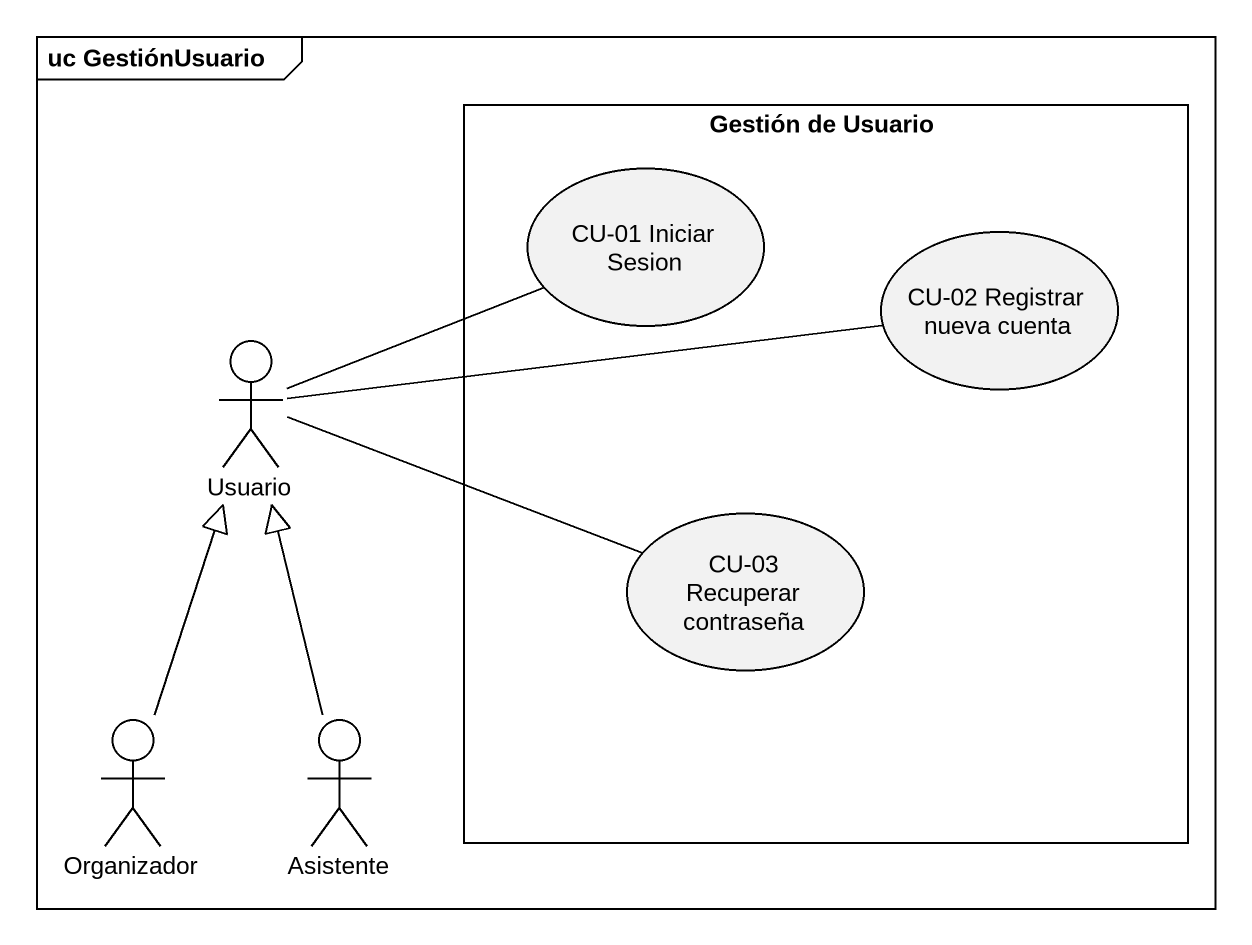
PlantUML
@startuml
mainframe uc GestiónUsuario
rectangle "Gestión de Usuario" as Gestión_de_Usuario {
  usecase "CU-01 Iniciar Sesion" as CU_01_Iniciar_Sesion
  usecase "CU-02 Registrar nueva cuenta" as CU_02_Registrar_nueva_cuenta
  usecase "CU-03 Recuperar contraseña" as CU_03_Recuperar_contraseña
}
actor Usuario
actor Organizador
actor Asistente
Usuario -right- CU_01_Iniciar_Sesion
Usuario -right- CU_02_Registrar_nueva_cuenta
Usuario -right- CU_03_Recuperar_contraseña
Organizador -up-|> Usuario
Asistente -up-|> Usuario
@enduml
